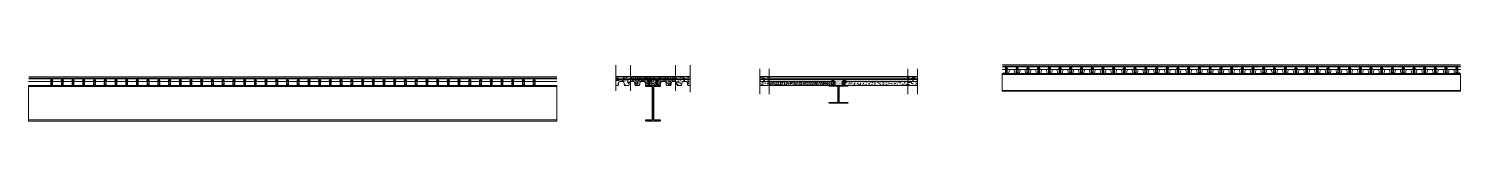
# Model space of a CAD drawing. Header units: millimetres. Extents: x -6949 to 305728, y -55091 to 76684.
# Drawn here: x 100901 to 120927, y -23934 to -23147 of the extents above; entities that cross this region are included whole.
import ezdxf

# ---------------------------------------------------------------- set-up
doc = ezdxf.new("R2010")
doc.units = ezdxf.units.MM
for name, color, linetype, lineweight in [('armatura', 1, 'Continuous', 15), ('Layer4', 7, 'Continuous', 15), ('S-BEAM', 5, 'Continuous', 18), ('SEZIONI acciaio - Steel sections', 220, 'Continuous', 25)]:
    doc.layers.add(name, color=color, linetype=linetype, lineweight=lineweight)
doc.layers.add('PIOLO', color=4, linetype='Continuous')
pattern_1 = [(50, (51490.89, 16790.405), (40.080627, -3.506599), [4.191, -46.101]), (355, (51490.89, 16790.405), (-7.753553, 42.032506), [3.3528, -36.880929]), (100.451445, (51494.23, 16790.113), (32.327074, 38.525905), [3.561802, -39.179854]), (46.1842, (51490.89, 16801.58), (59.63739, -9.249312), [6.2865, -69.1515]), (96.63556, (51495.86, 16800.81), (52.22891, 54.433747), [5.342705, -58.769834]), (351.18415, (51490.89, 16801.58), (52.22891, 54.43375), [5.029193, -55.32114]), (21, (51496.48, 16798.787), (33.355166, -22.498344), [4.191, -46.101]), (326, (51496.48, 16798.787), (13.596446, 40.521353), [3.3528, -36.8808]), (71.451445, (51499.26, 16796.912), (46.951612, 18.02301), [3.561802, -39.179786]), (37.5, (51490.89, 16790.405), (0.6794927, 18.6021086), [0, -36.43376, 0, -37.4396, 0, -37.0205]), (7.5, (51490.89, 16790.405), (14.700326, 22.0397265), [0, -21.34616, 0, -35.59556, 0, -14.1097]), (327.5, (51478.43, 16790.405), (29.829931, -1.2603237), [0, -13.97, 0, -43.5864, 0, -57.8358]), (317.5, (51472.841, 16790.405), (32.58842, 5.593828), [0, -18.161, 0, -28.94584, 0, -41.0718])]

# ---------------------------------------------------------------- blocks, each defined once
blk = doc.blocks.new('*U432')
at = {"layer": 'armatura'}
blk.add_circle((0, 0), 3, dxfattribs=at)
blk = doc.blocks.new('*U433')
at = {"layer": 'S-BEAM', "color": 0, "linetype": 'ByBlock', "lineweight": -2, "transparency": 16777216}
for p in [(0, 0), (100, 0), (200, 0), (300, 0), (400, 0), (500, 0), (600, 0), (700, 0), (800, 0), (900, 0), (1000, 0), (1100, 0), (1200, 0), (1300, 0), (1400, 0), (1500, 0), (1600, 0), (1700, 0), (1800, 0), (1900, 0), (2000, 0), (2100, 0), (2200, 0), (2300, 0), (2400, 0), (2500, 0), (2600, 0), (2700, 0), (2800, 0), (2900, 0), (3000, 0), (3100, 0), (3200, 0), (3300, 0), (3400, 0), (3500, 0), (3600, 0), (3700, 0), (3800, 0), (3900, 0), (4000, 0), (4100, 0), (4200, 0), (4300, 0), (4400, 0), (4500, 0), (4600, 0), (4700, 0), (4800, 0), (4900, 0), (5000, 0), (5100, 0), (5200, 0), (5300, 0), (5400, 0), (5500, 0), (5600, 0), (5700, 0), (5800, 0), (5900, 0), (6000, 0), (6100, 0), (6200, 0), (6300, 0), (6400, 0), (6500, 0), (6600, 0), (6700, 0), (6800, 0), (6900, 0), (7000, 0), (7100, 0), (7200, 0), (7300, 0)]:
    blk.add_blockref('*U432', p, dxfattribs=at)
blk = doc.blocks.new('PIOLO')
at = {"layer": 'PIOLO'}
blk.add_lwpolyline([(49436, -40150), (49406, -40150, 0.414214), (49405, -40151), (49405, -40158), (49437, -40158), (49437, -40151, 0.414214)], format="xyb", close=True, dxfattribs=at)
for points in [[(49410, -40225), (49431, -40225), (49431, -40220), (49429, -40218), (49412, -40218), (49410, -40220)], [(49413, -40158), (49429, -40158), (49429, -40218), (49413, -40218)]]:
    blk.add_lwpolyline(points, close=True, dxfattribs=at)
blk = doc.blocks.new('*U437')
at = {"layer": 'S-BEAM'}
blk.add_blockref('PIOLO', (-49421, 40187), dxfattribs=at)
blk = doc.blocks.new('*U438')
at = {"layer": 'S-BEAM', "color": 0, "linetype": 'ByBlock', "lineweight": -2, "transparency": 16777216}
for p in [(0, 0), (150, 0), (300, 0), (450, 0), (600, 0), (750, 0), (900, 0), (1050, 0), (1200, 0), (1350, 0), (1500, 0), (1650, 0), (1800, 0), (1950, 0), (2100, 0), (2250, 0), (2400, 0), (2550, 0), (2700, 0), (2850, 0), (3000, 0), (3150, 0), (3300, 0), (3450, 0), (3600, 0), (3750, 0), (3900, 0), (4050, 0), (4200, 0), (4350, 0), (4500, 0), (4650, 0), (4800, 0), (4950, 0), (5100, 0), (5250, 0), (5400, 0), (5550, 0), (5700, 0), (5850, 0), (6000, 0), (6150, 0), (6300, 0), (6450, 0), (6600, 0), (6750, 0)]:
    blk.add_blockref('*U437', p, dxfattribs=at)
blk = doc.blocks.new('DD')
at = {"layer": 'PIOLO'}
blk.add_lwpolyline([(49541, -39710), (49511, -39710, 0.414214), (49510, -39711), (49510, -39718), (49542, -39718), (49542, -39711, 0.414214)], format="xyb", close=True, dxfattribs=at)
for points in [[(49516, -39785), (49537, -39785), (49537, -39780), (49535, -39778), (49518, -39778), (49516, -39780)], [(49518, -39718), (49534, -39718), (49534, -39778), (49518, -39778)]]:
    blk.add_lwpolyline(points, close=True, dxfattribs=at)
blk = doc.blocks.new('*U440')
at = {"layer": 'armatura'}
blk.add_circle((0, 0), 3, dxfattribs=at)
blk = doc.blocks.new('*U441')
at = {"layer": 'S-BEAM', "color": 0, "linetype": 'ByBlock', "lineweight": -2, "transparency": 16777216}
for p in [(0, 0), (200, 0), (400, 0), (600, 0), (800, 0)]:
    blk.add_blockref('*U440', p, dxfattribs=at)
blk = doc.blocks.new('*U442')
at = {"layer": 'armatura'}
blk.add_circle((0, 0), 5, dxfattribs=at)
blk = doc.blocks.new('*U443')
at = {"layer": 'S-BEAM', "color": 0, "linetype": 'ByBlock', "lineweight": -2, "transparency": 16777216}
for p in [(0, 0), (70, 0), (140, 0), (210, 0), (280, 0), (350, 0), (420, 0), (490, 0), (560, 0), (630, 0)]:
    blk.add_blockref('*U442', p, dxfattribs=at)
blk = doc.blocks.new('*U506')
at = {"layer": 'armatura'}
blk.add_circle((0, 0), 3, dxfattribs=at)
blk = doc.blocks.new('*U507')
at = {"layer": 'S-BEAM', "color": 0, "linetype": 'ByBlock', "lineweight": -2, "transparency": 16777216}
for p in [(0, 0), (200, 0), (400, 0), (600, 0), (800, 0), (1000, 0), (1200, 0), (1400, 0), (1600, 0), (1800, 0), (2000, 0)]:
    blk.add_blockref('*U506', p, dxfattribs=at)
blk = doc.blocks.new('*U522')
at = {"layer": 'armatura'}
blk.add_circle((0, 0), 3, dxfattribs=at)
blk = doc.blocks.new('*U523')
at = {"layer": 'S-BEAM', "color": 0, "linetype": 'ByBlock', "lineweight": -2, "transparency": 16777216}
for p in [(0, 0), (100, 0), (200, 0), (300, 0), (400, 0), (500, 0), (600, 0), (700, 0), (800, 0), (900, 0), (1000, 0), (1100, 0), (1200, 0), (1300, 0), (1400, 0), (1500, 0), (1600, 0), (1700, 0), (1800, 0), (1900, 0), (2000, 0), (2100, 0), (2200, 0), (2300, 0), (2400, 0), (2500, 0), (2600, 0), (2700, 0), (2800, 0), (2900, 0), (3000, 0), (3100, 0), (3200, 0), (3300, 0), (3400, 0), (3500, 0), (3600, 0), (3700, 0), (3800, 0), (3900, 0), (4000, 0), (4100, 0), (4200, 0), (4300, 0), (4400, 0), (4500, 0), (4600, 0), (4700, 0), (4800, 0), (4900, 0), (5000, 0), (5100, 0), (5200, 0), (5300, 0), (5400, 0), (5500, 0), (5600, 0), (5700, 0), (5800, 0), (5900, 0), (6000, 0), (6100, 0), (6200, 0), (6300, 0)]:
    blk.add_blockref('*U522', p, dxfattribs=at)
blk = doc.blocks.new('*U520')
at = {"layer": 'S-BEAM'}
blk.add_blockref('PIOLO', (-49421, 40187), dxfattribs=at)
blk = doc.blocks.new('*U521')
at = {"layer": 'S-BEAM', "color": 0, "linetype": 'ByBlock', "lineweight": -2, "transparency": 16777216}
for p in [(0, 0), (150, 0), (300, 0), (450, 0), (600, 0), (750, 0), (900, 0), (1050, 0), (1200, 0), (1350, 0), (1500, 0), (1650, 0), (1800, 0), (1950, 0), (2100, 0), (2250, 0), (2400, 0), (2550, 0), (2700, 0), (2850, 0), (3000, 0), (3150, 0), (3300, 0), (3450, 0), (3600, 0), (3750, 0), (3900, 0), (4050, 0), (4200, 0), (4350, 0), (4500, 0), (4650, 0), (4800, 0), (4950, 0), (5100, 0), (5250, 0), (5400, 0), (5550, 0), (5700, 0), (5850, 0), (6000, 0), (6150, 0), (6300, 0)]:
    blk.add_blockref('*U520', p, dxfattribs=at)
blk = doc.blocks.new('*U525')
at = {"layer": 'Layer4'}
for points in [[(-40, -10), (-42, -9), (-39, 1), (-37, 11), (-35, 11)], [(35, 11), (31, 27), (-31, 27), (-35, 11)], [(40, -10), (42, -9), (39, 1), (37, 11), (35, 11)], [(-40, -10), (-44, -27), (-106, -27), (-110, -10)], [(110, -10), (106, -27), (44, -27), (40, -10)]]:
    blk.add_lwpolyline(points, dxfattribs=at)
blk = doc.blocks.new('*U526')
at = {"layer": 'S-BEAM', "color": 0, "linetype": 'ByBlock', "lineweight": -2, "transparency": 16777216}
for p in [(0, 0), (150, 0), (300, 0), (450, 0), (600, 0), (750, 0), (900, 0), (1050, 0), (1200, 0), (1350, 0), (1500, 0), (1650, 0), (1800, 0), (1950, 0), (2100, 0), (2250, 0), (2400, 0), (2550, 0), (2700, 0), (2850, 0), (3000, 0), (3150, 0), (3300, 0), (3450, 0), (3600, 0), (3750, 0), (3900, 0), (4050, 0), (4200, 0), (4350, 0), (4500, 0), (4650, 0), (4800, 0), (4950, 0), (5100, 0), (5250, 0), (5400, 0), (5550, 0), (5700, 0), (5850, 0), (6000, 0), (6150, 0)]:
    blk.add_blockref('*U525', p, dxfattribs=at)

msp = doc.modelspace()

# ---------------------------------------------------------------- hatches: boundary and pattern name
at = {"layer": 'S-BEAM', "true_color": 0xc7c8ca}
h = msp.add_hatch(dxfattribs=at)
h.set_pattern_fill('AR-CONC', color=9, scale=0.54)
h.set_pattern_definition([(50, (50373.88, 16790.405), (98.37972, -8.60711), [10.287, -113.157]), (355, (50373.88, 16790.41), (-19.03145, 103.1707), [8.2296, -90.52592]), (100.45144, (50382.08, 16789.69), (79.34827, 94.56359), [8.7426, -96.16873]), (46.1842, (50373.88, 16817.84), (146.38268, -22.70286), [15.4305, -169.7355]), (96.63556, (50386.08, 16815.95), (128.19823, 133.6101), [13.1139, -144.25323]), (351.18415, (50373.88, 16817.84), (128.19823, 133.6101), [12.34438, -135.78826]), (21, (50387.6, 16810.98), (81.87177, -55.22321), [10.287, -113.157]), (326, (50387.6, 16810.98), (33.3731, 99.4615), [8.2296, -90.5256]), (71.45144, (50394.42, 16806.38), (115.24487, 44.2383), [8.7426, -96.16857]), (37.5, (50373.883, 16790.405), (1.667846, 45.659721), [0, -89.42832, 0, -91.8972, 0, -90.8685]), (7.5, (50373.883, 16790.405), (36.082618, 54.09751), [0, -52.39512, 0, -87.37092, 0, -34.6329]), (327.5, (50343.296, 16790.405), (73.218921, -3.093522), [0, -34.29, 0, -106.9848, 0, -141.9606]), (317.5, (50329.58, 16790.405), (79.98976, 13.730305), [0, -44.577, 0, -71.04888, 0, -100.8126])])
h.paths.add_polyline_path([(109115.1732, -23314.4597), (109115.1732, -23344.4597), (109319.4232, -23344.4597, -0.4142135624), (109314.4232, -23339.4597, -0.4142135624), (109319.4232, -23334.4597), (109319.4232, -23314.4597)])
h.paths.add_polyline_path([(109231.7083, -23415.5678), (109230.1184, -23416.9217), (109234.4232, -23434.4597), (109295.9232, -23434.4597), (109300.228, -23416.9217), (109298.638, -23415.5678), (109301.0218, -23405.8561), (109303.4056, -23396.1444), (109305.4417, -23395.6805), (109309.4232, -23379.4597), (109319.4232, -23379.4597), (109319.4232, -23350.4597), (109115.1732, -23350.4597), (109115.1732, -23434.4597), (109145.9232, -23434.4597), (109150.228, -23416.9217), (109148.638, -23415.5678), (109151.0218, -23405.8561), (109153.4056, -23396.1444), (109155.4417, -23395.6805), (109159.4232, -23379.4597), (109220.9232, -23379.4597), (109224.9046, -23395.6805), (109226.9407, -23396.1444), (109229.3245, -23405.8561)])
h.paths.add_polyline_path([(110153.6732, -23344.4597), (110153.6732, -23314.4597), (109949.4232, -23314.4597), (109949.4232, -23334.4597, -0.4142135624), (109954.4232, -23339.4597, -0.4142135624), (109949.4232, -23344.4597)])
h.paths.add_polyline_path([(109970.2083, -23415.5678), (109968.6184, -23416.9217), (109972.9232, -23434.4597), (110034.4232, -23434.4597), (110038.728, -23416.9217), (110037.138, -23415.5678), (110039.5218, -23405.8561), (110041.9056, -23396.1444), (110043.9417, -23395.6805), (110047.9232, -23379.4597), (110109.4232, -23379.4597), (110113.4046, -23395.6805), (110115.4407, -23396.1444), (110117.8245, -23405.8561), (110120.2083, -23415.5678), (110118.6184, -23416.9217), (110122.9232, -23434.4597), (110153.6732, -23434.4597), (110153.6732, -23350.4597), (109949.4232, -23350.4597), (109949.4232, -23379.4597), (109959.4232, -23379.4597), (109963.4046, -23395.6805), (109965.4407, -23396.1444), (109967.8245, -23405.8561)])
at = {"layer": 'S-BEAM'}
h = msp.add_hatch(dxfattribs=at)
h.set_pattern_fill('AR-CONC', scale=0.22)
h.set_pattern_definition([(50, (50373.883, 16790.405), (40.080627, -3.506599), [4.191, -46.101]), (355, (50373.883, 16790.405), (-7.753553, 42.032506), [3.3528, -36.880929]), (100.451445, (50377.223, 16790.113), (32.327074, 38.525905), [3.561802, -39.179854]), (46.1842, (50373.883, 16801.58), (59.63739, -9.249312), [6.2865, -69.1515]), (96.63556, (50378.85, 16800.81), (52.22891, 54.433747), [5.342705, -58.769834]), (351.18415, (50373.88, 16801.58), (52.22891, 54.43375), [5.029193, -55.32114]), (21, (50379.47, 16798.787), (33.355166, -22.498344), [4.191, -46.101]), (326, (50379.47, 16798.787), (13.596446, 40.521353), [3.3528, -36.8808]), (71.451445, (50382.25, 16796.912), (46.951612, 18.02301), [3.561802, -39.179786]), (37.5, (50373.883, 16790.405), (0.6794927, 18.6021086), [0, -36.43376, 0, -37.4396, 0, -37.0205]), (7.5, (50373.883, 16790.405), (14.700326, 22.0397265), [0, -21.34616, 0, -35.59556, 0, -14.1097]), (327.5, (50361.422, 16790.405), (29.829931, -1.2603237), [0, -13.97, 0, -43.5864, 0, -57.8358]), (317.5, (50355.834, 16790.405), (32.58842, 5.593828), [0, -18.161, 0, -28.94584, 0, -41.0718])])
h.paths.add_polyline_path([(109459.4232, -23379.4597), (109520.9232, -23379.4597), (109524.9046, -23395.6805), (109526.9407, -23396.1444), (109529.3245, -23405.8561), (109531.7083, -23415.5678), (109530.1184, -23416.9217), (109534.4232, -23434.4597), (109573.9232, -23434.4597), (109573.9232, -23429.4597), (109576.4982, -23426.8847), (109576.4982, -23367.4597), (109568.5732, -23367.4597), (109568.5732, -23360.4597, -0.4142135624), (109569.5732, -23359.4597), (109599.2732, -23359.4597, -0.4142135624), (109600.2732, -23360.4597), (109600.2732, -23367.4597), (109592.3482, -23367.4597), (109592.3482, -23427.4597), (109592.9232, -23427.4597), (109594.9232, -23429.4597), (109594.9232, -23434.4597), (109673.9232, -23434.4597), (109673.9232, -23429.4597), (109676.4982, -23426.8847), (109676.4982, -23367.4597), (109668.5732, -23367.4597), (109668.5732, -23360.4597, -0.4142135624), (109669.5732, -23359.4597), (109699.2732, -23359.4597, -0.4142135624), (109700.2732, -23360.4597), (109700.2732, -23367.4597), (109692.3482, -23367.4597), (109692.3482, -23427.4597), (109692.9232, -23427.4597), (109694.9232, -23429.4597), (109694.9232, -23434.4597), (109734.4232, -23434.4597), (109738.728, -23416.9217), (109737.138, -23415.5678), (109739.5218, -23405.8561), (109741.9056, -23396.1444), (109743.9417, -23395.6805), (109747.9232, -23379.4597), (109809.4232, -23379.4597), (109813.4046, -23395.6805), (109815.4407, -23396.1444), (109817.8245, -23405.8561), (109820.2083, -23415.5678), (109818.6184, -23416.9217), (109822.9232, -23434.4597), (109884.4232, -23434.4597), (109888.728, -23416.9217), (109887.138, -23415.5678), (109889.5218, -23405.8561), (109891.9056, -23396.1444), (109893.9417, -23395.6805), (109897.9232, -23379.4597), (109949.4232, -23379.4597), (109949.4232, -23356.4597), (109319.4232, -23356.4597), (109319.4232, -23379.4597), (109370.9232, -23379.4597), (109374.9046, -23395.6805), (109376.9407, -23396.1444), (109379.3245, -23405.8561), (109381.7083, -23415.5678), (109380.1184, -23416.9217), (109384.4232, -23434.4597), (109445.9232, -23434.4597), (109450.228, -23416.9217), (109448.638, -23415.5678), (109451.0218, -23405.8561), (109453.4056, -23396.1444), (109455.4417, -23395.6805)])
h.paths.add_polyline_path([(109949.4232, -23314.4597), (109319.4232, -23314.4597), (109319.4232, -23340.4597, -0.4142135624), (109324.4232, -23345.4597, -0.4142135624), (109319.4232, -23350.4597), (109389.4232, -23350.4597, -0.4142135624), (109384.4232, -23345.4597, -1), (109394.4232, -23345.4597, -0.4142135624), (109389.4232, -23350.4597), (109459.4232, -23350.4597, -0.4142135624), (109454.4232, -23345.4597, -1), (109464.4232, -23345.4597, -0.4142135624), (109459.4232, -23350.4597), (109529.4232, -23350.4597, -0.4142135624), (109524.4232, -23345.4597, -1), (109534.4232, -23345.4597, -0.4142135624), (109529.4232, -23350.4597), (109599.4232, -23350.4597, -0.4142135624), (109594.4232, -23345.4597, -1), (109604.4232, -23345.4597, -0.4142135624), (109599.4232, -23350.4597), (109669.4232, -23350.4597, -0.4142135624), (109664.4232, -23345.4597, -1), (109674.4232, -23345.4597, -0.4142135624), (109669.4232, -23350.4597), (109739.4232, -23350.4597, -0.4142135624), (109734.4232, -23345.4597, -1), (109744.4232, -23345.4597, -0.4142135624), (109739.4232, -23350.4597), (109809.4232, -23350.4597, -0.4142135624), (109804.4232, -23345.4597, -1), (109814.4232, -23345.4597, -0.4142135624), (109809.4232, -23350.4597), (109879.4232, -23350.4597, -0.4142135624), (109874.4232, -23345.4597, -1), (109884.4232, -23345.4597, -0.4142135624), (109879.4232, -23350.4597), (109949.4232, -23350.4597, -0.4142135624), (109944.4232, -23345.4597, -0.4142135624), (109949.4232, -23340.4597)])
at = {"layer": 'S-BEAM', "true_color": 0xc7c8ca}
h = msp.add_hatch(dxfattribs=at)
h.set_pattern_fill('AR-CONC', color=9, scale=0.54)
h.set_pattern_definition([(50, (51490.89, 16790.405), (98.37972, -8.60711), [10.287, -113.157]), (355, (51490.89, 16790.41), (-19.03145, 103.1707), [8.2296, -90.52592]), (100.45144, (51499.09, 16789.69), (79.34827, 94.56359), [8.7426, -96.16873]), (46.1842, (51490.89, 16817.84), (146.38268, -22.70286), [15.4305, -169.7355]), (96.63556, (51503.09, 16815.95), (128.19823, 133.6101), [13.1139, -144.25323]), (351.18415, (51490.89, 16817.84), (128.19823, 133.6101), [12.34438, -135.78826]), (21, (51504.61, 16810.98), (81.87177, -55.22321), [10.287, -113.157]), (326, (51504.61, 16810.98), (33.3731, 99.4615), [8.2296, -90.5256]), (71.45144, (51511.43, 16806.38), (115.24487, 44.2383), [8.7426, -96.16857]), (37.5, (51490.89, 16790.405), (1.667846, 45.659721), [0, -89.42832, 0, -91.8972, 0, -90.8685]), (7.5, (51490.89, 16790.405), (36.082618, 54.09751), [0, -52.39512, 0, -87.37092, 0, -34.6329]), (327.5, (51460.304, 16790.405), (73.218921, -3.093522), [0, -34.29, 0, -106.9848, 0, -141.9606]), (317.5, (51446.59, 16790.405), (79.98976, 13.730305), [0, -44.577, 0, -71.04888, 0, -100.8126])])
h.paths.add_polyline_path([(111259.8077, -23379.4597), (111126.4218, -23379.4597), (111126.4218, -23434.4597), (111259.8077, -23434.4597)])
h.paths.add_polyline_path([(111259.8077, -23350.4597), (111126.4218, -23350.4597), (111126.4218, -23379.4597), (111259.8077, -23379.4597)])
h.paths.add_polyline_path([(111259.8077, -23314.4597), (111126.4218, -23314.4597), (111126.4218, -23344.4597), (111259.8077, -23344.4597)])
h.paths.add_polyline_path([(113333.1936, -23379.4597), (113199.8077, -23379.4597), (113199.8077, -23434.4597), (113333.1936, -23434.4597)])
h.paths.add_polyline_path([(113333.1936, -23350.4597), (113199.8077, -23350.4597), (113199.8077, -23379.4597), (113333.1936, -23379.4597)])
h.paths.add_polyline_path([(113333.1936, -23314.4597), (113199.8077, -23314.4597), (113199.8077, -23344.4597), (113333.1936, -23344.4597)])
at = {"layer": 'S-BEAM'}
h = msp.add_hatch(dxfattribs=at)
h.set_pattern_fill('AR-CONC', scale=0.22)
h.set_pattern_definition(pattern_1)
h.paths.add_polyline_path([(113199.8077, -23314.4597), (111259.8077, -23314.4597), (111259.8077, -23344.4597), (113199.8077, -23344.4597)])
h = msp.add_hatch(dxfattribs=at)
h.set_pattern_fill('AR-CONC', scale=0.22)
h.set_pattern_definition(pattern_1)
h.paths.add_polyline_path([(112301.8827, -23367.4597), (112293.9577, -23367.4597), (112293.9577, -23359.4597), (112325.6577, -23359.4597), (112325.6577, -23367.4597), (112317.7327, -23367.4597), (112317.7327, -23379.4597), (113199.8077, -23379.4597), (113199.8077, -23350.4597), (111259.8077, -23350.4597), (111259.8077, -23379.4597), (112141.8827, -23379.4597), (112141.8827, -23367.4597), (112133.9577, -23367.4597), (112133.9577, -23359.4597), (112165.6577, -23359.4597), (112165.6577, -23367.4597), (112157.7327, -23367.4597), (112157.7327, -23379.4597), (112181.3077, -23379.4597), (112181.3077, -23434.4597), (112278.3077, -23434.4597), (112278.3077, -23379.4597), (112301.8827, -23379.4597)])
h = msp.add_hatch(dxfattribs=at)
h.set_pattern_fill('AR-CONC', scale=0.22)
h.set_pattern_definition(pattern_1)
h.paths.add_polyline_path([(112141.8827, -23379.4597), (111259.8077, -23379.4597), (111259.8077, -23434.4597), (112139.3077, -23434.4597), (112139.3077, -23429.4597), (112141.8827, -23426.8847)])
h.paths.add_polyline_path([(112181.3077, -23379.4597), (112157.7327, -23379.4597), (112157.7327, -23427.4597), (112158.3077, -23427.4597), (112160.3077, -23429.4597), (112160.3077, -23434.4597), (112181.3077, -23434.4597)])
h = msp.add_hatch(dxfattribs=at)
h.set_pattern_fill('AR-CONC', scale=0.22)
h.set_pattern_definition(pattern_1)
h.paths.add_polyline_path([(112301.8827, -23379.4597), (112278.3077, -23379.4597), (112278.3077, -23434.4597), (112299.3077, -23434.4597), (112299.3077, -23429.4597), (112301.3077, -23427.4597), (112301.8827, -23427.4597)])
h = msp.add_hatch(dxfattribs=at)
h.set_pattern_fill('AR-CONC', scale=0.22)
h.set_pattern_definition(pattern_1)
h.paths.add_polyline_path([(113199.8077, -23379.4597), (112317.7327, -23379.4597), (112317.7327, -23426.8847), (112320.3077, -23429.4597), (112320.3077, -23434.4597), (113199.8077, -23434.4597)])

# ---------------------------------------------------------------- linework, layer by layer
for p, q in [((110153.6732, -23314.4597), (109115.1732, -23314.4597)), ((113333.1936, -23314.4597), (111126.4218, -23314.4597))]:
    msp.add_line(p, q)
at = {"layer": 'armatura'}
for points in [[(120927.4436, -23167.4147), (114520.7682, -23167.4147)], [(120927.4436, -23173.4147), (114520.7682, -23173.4147)], [(108289.0623, -23334.4597), (100905.3849, -23334.4597)], [(108289.0623, -23340.4597), (100905.3849, -23340.4597)], [(110153.6732, -23344.4597), (109115.1732, -23344.4597)], [(110153.6732, -23350.4597), (109115.1732, -23350.4597)], [(113333.1936, -23344.4597), (111126.4218, -23344.4597)], [(113333.1936, -23350.4597), (111126.4218, -23350.4597)]]:
    msp.add_lwpolyline(points, dxfattribs=at)
at = {"layer": 'Layer4'}
for points in [[(109115.1732, -23434.4597), (109145.9232, -23434.4597), (109150.228, -23416.9217)], [(109150.228, -23416.9217), (109148.638, -23415.5678), (109151.0218, -23405.8561), (109153.4056, -23396.1444), (109155.4417, -23395.6805)], [(109155.4417, -23395.6805), (109159.4232, -23379.4597), (109220.9232, -23379.4597), (109224.9046, -23395.6805)], [(109230.1184, -23416.9217), (109231.7083, -23415.5678), (109229.3245, -23405.8561), (109226.9407, -23396.1444), (109224.9046, -23395.6805)], [(109230.1184, -23416.9217), (109234.4232, -23434.4597), (109295.9232, -23434.4597), (109300.228, -23416.9217)], [(109300.228, -23416.9217), (109298.638, -23415.5678), (109301.0218, -23405.8561), (109303.4056, -23396.1444), (109305.4417, -23395.6805)], [(109305.4417, -23395.6805), (109309.4232, -23379.4597), (109370.9232, -23379.4597), (109374.9046, -23395.6805)], [(109380.1184, -23416.9217), (109381.7083, -23415.5678), (109379.3245, -23405.8561), (109376.9407, -23396.1444), (109374.9046, -23395.6805)], [(109380.1184, -23416.9217), (109384.4232, -23434.4597), (109445.9232, -23434.4597), (109450.228, -23416.9217)], [(109450.228, -23416.9217), (109448.638, -23415.5678), (109451.0218, -23405.8561), (109453.4056, -23396.1444), (109455.4417, -23395.6805)], [(109455.4417, -23395.6805), (109459.4232, -23379.4597), (109520.9232, -23379.4597), (109524.9046, -23395.6805)], [(109530.1184, -23416.9217), (109531.7083, -23415.5678), (109529.3245, -23405.8561), (109526.9407, -23396.1444), (109524.9046, -23395.6805)], [(109530.1184, -23416.9217), (109534.4232, -23434.4597), (109595.9232, -23434.4597), (109615.9232, -23434.4597)], [(109738.728, -23416.9217), (109734.4232, -23434.4597), (109672.9232, -23434.4597), (109652.9232, -23434.4597)], [(109738.728, -23416.9217), (109737.138, -23415.5678), (109739.5218, -23405.8561), (109741.9056, -23396.1444), (109743.9417, -23395.6805)], [(109813.4046, -23395.6805), (109809.4232, -23379.4597), (109747.9232, -23379.4597), (109743.9417, -23395.6805)], [(109818.6184, -23416.9217), (109820.2083, -23415.5678), (109817.8245, -23405.8561), (109815.4407, -23396.1444), (109813.4046, -23395.6805)], [(109888.728, -23416.9217), (109884.4232, -23434.4597), (109822.9232, -23434.4597), (109818.6184, -23416.9217)], [(109888.728, -23416.9217), (109887.138, -23415.5678), (109889.5218, -23405.8561), (109891.9056, -23396.1444), (109893.9417, -23395.6805)], [(109963.4046, -23395.6805), (109959.4232, -23379.4597), (109897.9232, -23379.4597), (109893.9417, -23395.6805)], [(109968.6184, -23416.9217), (109970.2083, -23415.5678), (109967.8245, -23405.8561), (109965.4407, -23396.1444), (109963.4046, -23395.6805)], [(110038.728, -23416.9217), (110034.4232, -23434.4597), (109972.9232, -23434.4597), (109968.6184, -23416.9217)], [(110038.728, -23416.9217), (110037.138, -23415.5678), (110039.5218, -23405.8561), (110041.9056, -23396.1444), (110043.9417, -23395.6805)], [(110113.4046, -23395.6805), (110109.4232, -23379.4597), (110047.9232, -23379.4597), (110043.9417, -23395.6805)], [(110118.6184, -23416.9217), (110120.2083, -23415.5678), (110117.8245, -23405.8561), (110115.4407, -23396.1444), (110113.4046, -23395.6805)], [(110153.6732, -23434.4597), (110122.9232, -23434.4597), (110118.6184, -23416.9217)], [(111126.4218, -23379.4597), (112181.3077, -23379.4597), (112181.3077, -23434.4597), (111126.4218, -23434.4597)], [(113333.1936, -23379.4597), (112278.3077, -23379.4597), (112278.3077, -23434.4597), (113333.1936, -23434.4597)]]:
    msp.add_lwpolyline(points, dxfattribs=at)
at = {"layer": 'S-BEAM'}
for points in [[(109115.1732, -23509.3225), (109115.1732, -23509.3225), (109115.1732, -23153.0089)], [(109319.4232, -23509.3225), (109319.4232, -23509.3225), (109319.4232, -23153.0089)], [(109949.4232, -23511.6392), (109949.4232, -23511.6392), (109949.4232, -23153.0089)], [(110153.6732, -23527.7213), (110153.6732, -23527.7213), (110153.6732, -23153.0089)], [(111126.4218, -23559.4597), (111126.4218, -23559.4597), (111126.4218, -23203.1461)], [(111259.8077, -23559.4597), (111259.8077, -23559.4597), (111259.8077, -23203.1461)], [(113199.8077, -23559.4597), (113199.8077, -23559.4597), (113199.8077, -23203.1461)], [(113333.1936, -23559.4597), (113333.1936, -23559.4597), (113333.1936, -23203.1461)], [(120927.4436, -23212.4147), (114516.4634, -23212.4147)], [(114520.7682, -23147.4147), (120927.4436, -23147.4147)], [(108289.0623, -23379.4597), (100901.0801, -23379.4597)], [(100905.3849, -23314.4597), (108289.0623, -23314.4597)], [(100901.0801, -23934.4597), (100901.0801, -23434.4597)], [(108289.0623, -23934.4597), (108289.0623, -23434.4597)], [(108289.0623, -23934.4597), (108289.0623, -23934.4597), (100901.0801, -23934.4597), (100901.0801, -23918.4597)]]:
    msp.add_lwpolyline(points, dxfattribs=at)
for points in [[(114516.4634, -23267.4147), (120927.4436, -23267.4147), (120927.4436, -23517.4147), (114516.4634, -23517.4147)], [(114516.4634, -23267.4147), (120927.4436, -23267.4147), (120927.4436, -23279.9147), (114516.4634, -23279.9147)], [(100901.0801, -23434.4597), (108289.0623, -23434.4597), (108289.0623, -23450.4597), (100901.0801, -23450.4597)], [(114516.4634, -23517.4147), (120927.4436, -23517.4147), (120927.4436, -23504.9147), (114516.4634, -23504.9147)], [(100901.0801, -23918.4597), (108289.0623, -23918.4597), (108289.0623, -23934.4597), (100901.0801, -23934.4597)]]:
    msp.add_lwpolyline(points, close=True, dxfattribs=at)
at = {"layer": 'SEZIONI acciaio - Steel sections'}
for points in [[(109534.4232, -23434.4597), (109734.4232, -23434.4597), (109734.4232, -23450.4597), (109660.5232, -23450.4597, 0.4142135624), (109639.5232, -23471.4597), (109639.5232, -23897.4597, 0.4142135624), (109660.5232, -23918.4597), (109734.4232, -23918.4597), (109734.4232, -23934.4597), (109534.4232, -23934.4597), (109534.4232, -23918.4597), (109608.3232, -23918.4597, 0.4142135624), (109629.3232, -23897.4597), (109629.3232, -23471.4597, 0.4142135624), (109608.3232, -23450.4597), (109534.4232, -23450.4597)], [(112099.8077, -23434.4597), (112359.8077, -23434.4597), (112359.8077, -23446.9597), (112257.5577, -23446.9597, 0.4142135624), (112233.5577, -23470.9597), (112233.5577, -23647.9597, 0.4142135624), (112257.5577, -23671.9597), (112359.8077, -23671.9597), (112359.8077, -23684.4597), (112099.8077, -23684.4597), (112099.8077, -23671.9597), (112202.0577, -23671.9597, 0.4142135624), (112226.0577, -23647.9597), (112226.0577, -23470.9597, 0.4142135624), (112202.0577, -23446.9597), (112099.8077, -23446.9597)]]:
    msp.add_lwpolyline(points, format="xyb", close=True, dxfattribs=at)

# ---------------------------------------------------------------- block references
at = {"layer": 'S-BEAM'}
for name, p in [('*U523', (114532.0338, -23170.4147)), ('*U526', (114652.9634, -23239.9147)), ('*U521', (114577.9634, -23229.9147)), ('*U433', (100916.6505, -23337.4597)), ('*U438', (101222.0801, -23396.9597)), ('*U441', (109237.7154, -23347.4597)), ('*U443', (109319.4232, -23339.4597)), ('DD', (60058.379, 16351.0381)), ('*U507', (111229.8077, -23347.4597)), ('DD', (62623.7636, 16351.0381))]:
    msp.add_blockref(name, p, dxfattribs=at)
at = {"layer": 'S-BEAM', "xscale": -1}
for p in [(159210.4673, 16351.0381), (161835.8518, 16351.0381)]:
    msp.add_blockref('DD', p, dxfattribs=at)

doc.saveas('drawing.dxf')
